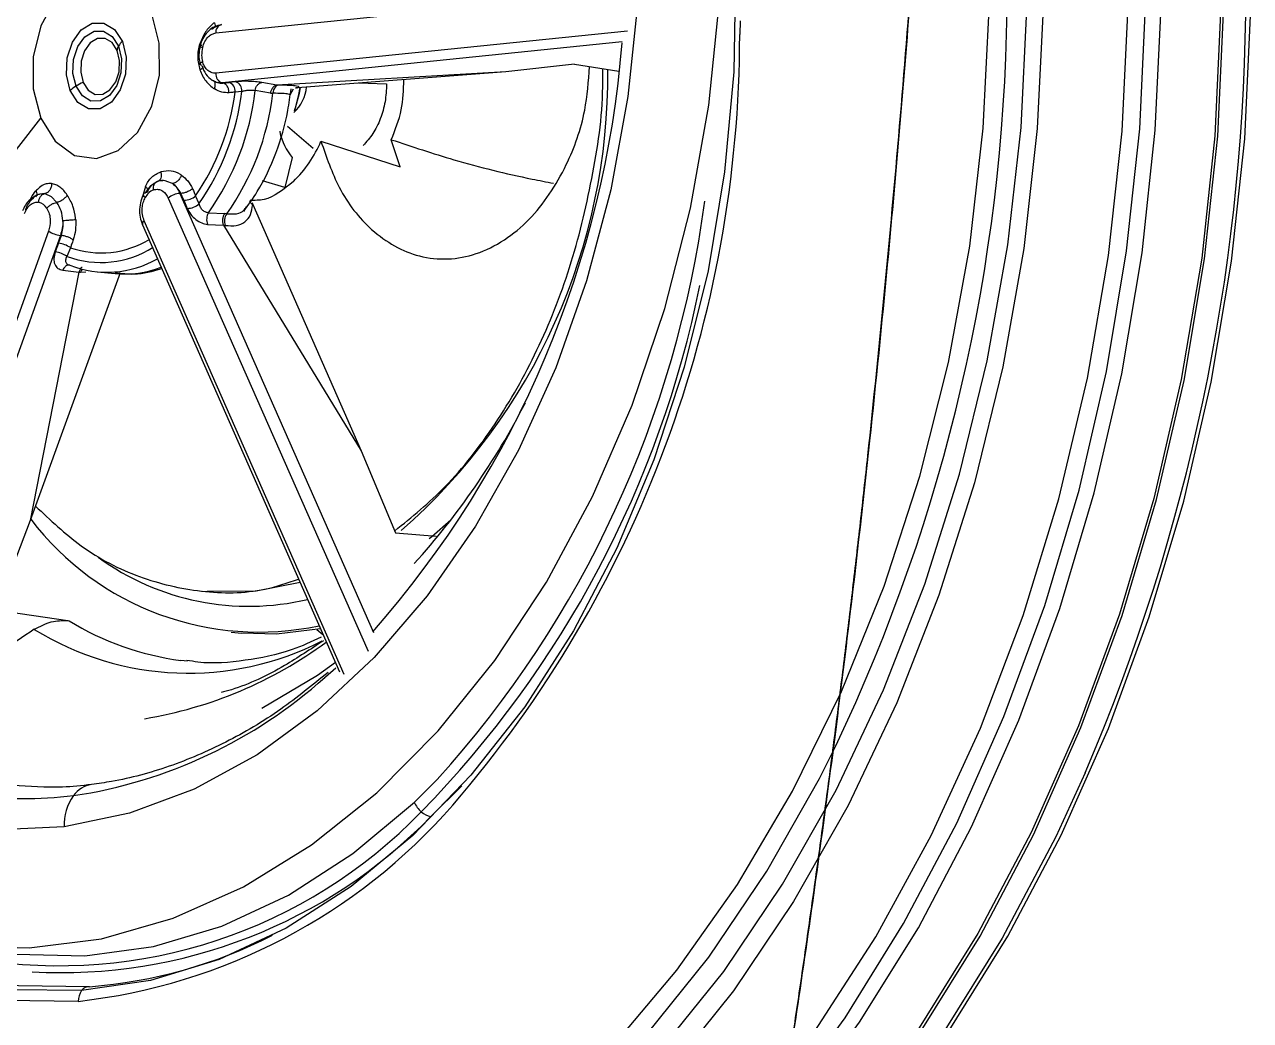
# Model space of a CAD drawing. Extents: x 0 to 84, y -21 to 126.
# Drawn here: x 70.385 to 71.965, y 35.523 to 36.806 of the extents above; entities that cross this region are included whole.
import ezdxf

# ---------------------------------------------------------------- set-up
doc = ezdxf.new("R2010")
doc.units = 0
doc.header["$MEASUREMENT"] = 0
doc.layers.add('1', color=4, linetype='Continuous')
doc.layers.add('DIM', color=3, linetype='Continuous')
doc.layers.add('GEOMETRY', color=3, linetype='Continuous', lineweight=25)

# ---------------------------------------------------------------- blocks, each defined once
blk = doc.blocks.new('3.5 MID JET')
at = {"layer": 'GEOMETRY'}
for p, q in [((-0.397, -0.7002), (-0.3799, -0.6967)), ((0.6909, -0.8598), (0.6435, -0.83)), ((-0.2312, -1.3551), (-0.4036, -0.8468)), ((-0.3519, -0.8388), (-0.1807, -1.3435)), ((-0.3368, -0.8421), (-0.1703, -1.3329)), ((-0.2951, -0.8958), (-0.2989, -0.838)), ((0.6776, -0.8848), (0.6427, -0.8625)), ((-0.2951, -0.8958), (-0.2659, -0.9798)), ((0.345, -0.9857), (0.3372, -0.9337)), ((-0.2659, -0.9798), (-0.1833, -1.2635)), ((-0.2659, -0.9798), (-0.1858, -1.237)), ((0.4889, -1.0568), (0.4933, -1.0478)), ((-0.2095, -1.1611), (-0.2163, -1.126)), ((0.5169, -1.1635), (0.5151, -1.1498)), ((0.4736, -1.2111), (0.4728, -1.2055)), ((0.566, -1.2101), (0.5669, -1.2189)), ((-0.1858, -1.237), (-0.1853, -1.2389)), ((-0.1851, -1.2392), (-0.1855, -1.238)), ((-0.1748, -1.2438), (-0.1836, -1.2415)), ((-0.1838, -1.261), (-0.1833, -1.2635)), ((-0.1833, -1.2635), (-0.1822, -1.2833)), ((-0.1714, -1.269), (-0.172, -1.2662)), ((-0.1714, -1.269), (-0.1702, -1.2892)), ((-0.1653, -1.3055), (-0.1625, -1.3138)), ((-0.1757, -1.3163), (-0.1728, -1.3245)), ((-0.1704, -1.3318), (-0.1703, -1.3329)), ((-0.1697, -1.3411), (-0.1698, -1.343)), ((-0.1694, -1.3378), (-0.1695, -1.3388)), ((0.5493, -1.3722), (0.5492, -1.3707)), ((0.5564, -1.4654), (0.5493, -1.3722)), ((-0.0299, -1.3835), (-0.0306, -1.3793)), ((-0.0278, -1.3858), (-0.0301, -1.3833)), ((-0.028, -1.3856), (-0.0207, -1.393)), ((-0.0103, -1.3974), (-0.0207, -1.393)), ((-0.0182, -1.3995), (-0.0044, -1.4001)), ((-0.0102, -1.3987), (-0.0084, -1.3996)), ((0.0975, -1.4062), (0.4342, -1.4481)), ((0.103, -1.4355), (0.1, -1.4126)), ((0.1082, -1.4564), (0.1059, -1.4496)), ((0.1084, -1.4586), (0.4342, -1.4481)), ((0.4342, -1.4481), (0.5564, -1.4654)), ((0.1084, -1.4586), (0.1082, -1.4564)), ((0.1107, -1.4792), (0.1084, -1.4586)), ((0.0802, -1.4761), (0.0922, -1.4779)), ((0.103, -1.4748), (0.1016, -1.4757)), ((0.0676, -1.4909), (0.0677, -1.4921)), ((0.0677, -1.4921), (0.793, -1.5799)), ((0.0779, -1.4922), (0.0899, -1.4939)), ((0.0197, -1.5238), (0.0214, -1.5149)), ((0.0214, -1.5149), (0.0273, -1.506)), ((0.0656, -1.5083), (0.8094, -1.5983)), ((0.0197, -1.5238), (0.0219, -1.5298)), ((0.0055, -1.5876), (-0.0738, -1.5503))]:
    blk.add_line(p, q, dxfattribs=at)
at = {"layer": 'GEOMETRY', "color": 4}
for p, q in [((-0.0195, -1.3541), (0.4765, -0.9846)), ((-0.0102, -1.3674), (0.5015, -0.9862)), ((0.2516, -1.0525), (0.345, -0.9857)), ((0.5376, -1.0094), (0.0252, -1.3911)), ((0.0309, -1.3922), (0.5356, -1.0162)), ((-0.0263, -1.2595), (0.2516, -1.0525)), ((0.0079, -1.2903), (0.2516, -1.0525)), ((-0.1163, -1.0851), (-0.1476, -1.1042)), ((-0.1255, -1.192), (-0.1163, -1.0851)), ((-0.1349, -1.2383), (-0.1143, -1.1999)), ((-0.0966, -1.2236), (-0.0572, -1.224)), ((-0.0572, -1.224), (-0.0589, -1.2541)), ((-0.1559, -1.2341), (-0.1594, -1.2337)), ((-0.0283, -1.261), (-0.0263, -1.2595)), ((-0.0073, -1.2894), (-0.0071, -1.2921)), ((-0.0033, -1.3127), (-0.0071, -1.2921)), ((0.0079, -1.2903), (0.0078, -1.288)), ((0.0116, -1.3106), (0.0079, -1.2903)), ((-0.0118, -1.3271), (-0.021, -1.3337)), ((-0.0119, -1.3472), (-0.0027, -1.3406)), ((-0.0197, -1.3529), (-0.0195, -1.3541)), ((-0.0296, -1.3663), (-0.0308, -1.374))]:
    blk.add_line(p, q, dxfattribs=at)
at = {"layer": 'GEOMETRY', "color": 4, "flags": 128}
for points in [[(1.5946, -0.9105), (1.5879, -0.8871), (1.5494, -0.7839), (1.4977, -0.6843), (1.4332, -0.5891), (1.3564, -0.499), (1.2679, -0.4147), (1.1682, -0.3368), (1.0583, -0.266), (0.9389, -0.2028), (0.8109, -0.1476), (0.6754, -0.1009), (0.5332, -0.063), (0.3857, -0.0343), (0.2337, -0.0149), (0.0786, -0.0049), (-0.0786, -0.0046), (-0.2365, -0.0138), (-0.3941, -0.0325), (-0.5501, -0.0606)], [(1.6356, -1.1613), (1.635, -1.1394), (1.6236, -1.0309), (1.5986, -0.9244), (1.56, -0.8209), (1.5081, -0.7209), (1.4434, -0.6254), (1.3664, -0.535), (1.2775, -0.4505), (1.1776, -0.3724), (1.0673, -0.3013), (0.9475, -0.2379), (0.8191, -0.1825), (0.6832, -0.1357), (0.5406, -0.0977), (0.3925, -0.0689), (0.2401, -0.0494), (0.0845, -0.0394), (-0.0732, -0.0391), (-0.2316, -0.0483), (-0.3897, -0.0671), (-0.5462, -0.0953)], [(-0.5451, -0.0989), (-0.3891, -0.0708), (-0.2315, -0.0521), (-0.0735, -0.0429), (0.0837, -0.0432), (0.2388, -0.0531), (0.3908, -0.0726), (0.5384, -0.1013), (0.6806, -0.1392), (0.8161, -0.1859), (0.9441, -0.2411), (1.0636, -0.3043), (1.1735, -0.3752), (1.2732, -0.453), (1.3617, -0.5373), (1.4386, -0.6274), (1.5031, -0.7227), (1.5548, -0.8223), (1.5932, -0.9256), (1.6182, -1.0317), (1.6229, -1.0628)], [(0.4482, -0.0508), (0.5368, -0.0693), (0.6794, -0.1073), (0.8154, -0.1541), (0.9438, -0.2095), (1.0636, -0.2729), (1.1738, -0.3439), (1.2738, -0.422), (1.3626, -0.5066), (1.4397, -0.597), (1.5044, -0.6925), (1.5562, -0.7924), (1.5948, -0.896), (1.6199, -1.0024), (1.6246, -1.0337)], [(1.4668, -0.7285), (1.4486, -0.7039), (1.3718, -0.6138), (1.2832, -0.5295), (1.1836, -0.4516), (1.0736, -0.3808), (0.9542, -0.3175), (0.8262, -0.2623), (0.6906, -0.2156), (0.5485, -0.1777), (0.4009, -0.149), (0.2489, -0.1296), (0.0937, -0.1197), (-0.0634, -0.1193), (-0.2214, -0.1285), (-0.3791, -0.1472), (-0.5351, -0.1753)], [(1.6195, -1.4359), (1.6327, -1.3414), (1.6352, -1.2324), (1.624, -1.1246), (1.5991, -1.0189), (1.5608, -0.916), (1.5092, -0.8167), (1.445, -0.7218), (1.3684, -0.632), (1.2801, -0.548), (1.1808, -0.4704), (1.0713, -0.3998), (0.9523, -0.3368), (0.8247, -0.2818), (0.6896, -0.2353), (0.548, -0.1975), (0.4009, -0.1689), (0.2495, -0.1495), (0.0948, -0.1396), (-0.0618, -0.1393), (-0.2192, -0.1485), (-0.3763, -0.1671), (-0.5318, -0.1951)], [(0.85, -0.316), (0.7141, -0.2665), (0.5711, -0.2261), (0.4222, -0.1951), (0.2685, -0.1739), (0.1114, -0.1626), (-0.0481, -0.1613), (-0.2085, -0.1699), (-0.3685, -0.1885), (-0.527, -0.2169)], [(-0.5002, -0.3233), (-0.3473, -0.296), (-0.1928, -0.2785), (-0.0381, -0.2709), (0.1156, -0.2732), (0.2668, -0.2854), (0.4144, -0.3073), (0.5571, -0.339), (0.6936, -0.3799), (0.8229, -0.4299), (0.9437, -0.4884)], [(0.9297, -0.5667), (0.8134, -0.5068), (0.6883, -0.4554), (0.5554, -0.413), (0.4161, -0.3801), (0.2715, -0.3569), (0.1231, -0.3435), (-0.028, -0.3403), (-0.1802, -0.347), (-0.3323, -0.3638), (-0.4829, -0.3905)], [(1.0601, -2.0831), (1.1428, -2.0053), (1.2249, -1.9135), (1.2952, -1.8177), (1.3531, -1.7187), (1.398, -1.6173), (1.4296, -1.5143), (1.4476, -1.4107), (1.4519, -1.3074), (1.4424, -1.2051), (1.4192, -1.1049), (1.3825, -1.0075), (1.3326, -0.9138), (1.2699, -0.8246), (1.1951, -0.7406), (1.1086, -0.6625), (1.0113, -0.5911), (0.904, -0.5269), (0.7876, -0.4705), (0.6631, -0.4224), (0.5315, -0.3829), (0.4858, -0.3716)], [(-0.4574, -0.7201), (-0.3312, -0.6935), (-0.2029, -0.6763), (-0.0741, -0.6686), (0.0537, -0.6707), (0.1791, -0.6824), (0.3006, -0.7036), (0.4168, -0.7341), (0.5262, -0.7735), (0.6276, -0.8214), (0.7199, -0.8771), (0.8018, -0.9401), (0.8726, -1.0096), (0.9313, -1.0848), (0.9773, -1.1648), (1.01, -1.2487)], [(0.9678, -1.6613), (0.9818, -1.604), (0.9929, -1.5104), (0.9895, -1.4176), (0.9714, -1.3267), (0.9391, -1.2385), (0.8928, -1.1543), (0.8332, -1.075), (0.7608, -1.0016), (0.6766, -0.9348), (0.5815, -0.8755), (0.4766, -0.8243), (0.3633, -0.782), (0.2427, -0.7488), (0.1164, -0.7254), (-0.0143, -0.7118), (-0.1477, -0.7084), (-0.2823, -0.7151), (-0.4165, -0.7318), (-0.5488, -0.7584)], [(-0.392, -0.8339), (-0.2699, -0.8192), (-0.1476, -0.8139), (-0.0266, -0.8182), (0.0917, -0.832), (0.2056, -0.8551), (0.3137, -0.8872), (0.4148, -0.9279), (0.5076, -0.9767), (0.5908, -1.033), (0.6634, -1.096), (0.7245, -1.1651), (0.7734, -1.2393), (0.8094, -1.3176)], [(-0.1869, -1.2337), (-0.179, -1.233), (-0.1594, -1.2337)], [(-0.1868, -1.2341), (-0.1777, -1.2334), (-0.1559, -1.2341)], [(1.01, -1.2487), (1.029, -1.3354), (1.0341, -1.424), (1.0253, -1.5135), (1.0027, -1.6027), (0.9664, -1.6907), (0.917, -1.7763), (0.8551, -1.8587), (0.7813, -1.9368), (0.6965, -2.0097), (0.6017, -2.0765), (0.498, -2.1366), (0.3867, -2.1891), (0.269, -2.2335), (0.1464, -2.2692), (0.0202, -2.2958), (-0.1081, -2.313)]]:
    blk.add_lwpolyline(points, dxfattribs=at)
at = {"layer": 'GEOMETRY', "flags": 128}
for points in [[(1.108, -0.6271), (1.0286, -0.5701), (0.9196, -0.5049), (0.8014, -0.4476), (0.6749, -0.3987), (0.5413, -0.3586), (0.4017, -0.3277), (0.2572, -0.3062), (0.1091, -0.2942), (-0.0412, -0.292), (-0.1927, -0.2995), (-0.3439, -0.3166), (-0.4935, -0.3433)], [(0.6245, -2.0056), (0.713, -1.9354), (0.7906, -1.8594), (0.8563, -1.7788), (0.9093, -1.6944), (0.9488, -1.6073), (0.9744, -1.5187), (0.9858, -1.4296), (0.9828, -1.3412), (0.9655, -1.2546), (0.9341, -1.1709), (0.8889, -1.091), (0.8306, -1.0161), (0.7599, -0.9471), (0.6776, -0.8848)], [(0.3421, -0.9418), (0.3389, -0.9392), (0.3128, -0.92)], [(0.525, -1.0241), (0.5463, -1.0429), (0.6041, -1.1033)], [(0.5468, -1.0333), (0.5459, -1.0325), (0.5314, -1.0221)], [(0.4869, -1.0525), (0.5064, -1.1062), (0.5151, -1.1498)], [(0.4347, -1.0914), (0.4583, -1.1441), (0.4728, -1.2055)], [(1.0028, -1.2397), (1.0221, -1.3291), (1.0266, -1.4205), (1.0163, -1.5127), (0.9912, -1.6046), (0.9516, -1.6949), (0.8981, -1.7826), (0.8314, -1.8665), (0.7522, -1.9456), (0.6616, -2.0189), (0.6023, -2.0597)], [(1.0245, -1.2497), (1.0441, -1.3407), (1.0487, -1.4336), (1.0382, -1.5274), (1.0126, -1.6208), (0.9724, -1.7127), (0.918, -1.8019), (0.8501, -1.8872), (0.7696, -1.9677), (0.6774, -2.0423), (0.5748, -2.11), (0.463, -2.1701), (0.3434, -2.2217), (0.2175, -2.2642), (0.087, -2.2971)], [(0.8094, -1.3176), (0.8321, -1.3992), (0.8411, -1.4829), (0.8365, -1.5678), (0.8182, -1.6527), (0.7864, -1.7366), (0.7416, -1.8185), (0.6843, -1.8972), (0.6153, -1.9718), (0.5354, -2.0415), (0.4456, -2.1052), (0.3471, -2.1622), (0.2411, -2.2118), (0.1289, -2.2533), (0.0685, -2.2716)], [(-0.0738, -1.5503), (-0.049, -1.5257), (-0.0369, -1.4975), (-0.0392, -1.469), (-0.0555, -1.4438), (-0.0838, -1.4249), (-0.1207, -1.4145), (-0.1618, -1.4139), (-0.2022, -1.4232), (-0.2369, -1.4412)], [(-0.2369, -1.4412), (-0.2617, -1.4659), (-0.2738, -1.4941), (-0.2715, -1.5225), (-0.2553, -1.5477), (-0.2269, -1.5667), (-0.19, -1.5771), (-0.1489, -1.5777), (-0.1085, -1.5684), (-0.0738, -1.5503)], [(-0.1937, -1.4701), (-0.1751, -1.4608), (-0.1535, -1.4569), (-0.1322, -1.4589), (-0.1144, -1.4664), (-0.1028, -1.4785), (-0.0993, -1.4932), (-0.1042, -1.5083), (-0.117, -1.5214)], [(-0.1868, -1.4736), (-0.1716, -1.466), (-0.154, -1.4628), (-0.1366, -1.4644), (-0.1221, -1.4706), (-0.1127, -1.4804), (-0.1098, -1.4924), (-0.1138, -1.5047), (-0.1242, -1.5154)], [(-0.131, -1.5076), (-0.1227, -1.499), (-0.1194, -1.4891), (-0.1218, -1.4796), (-0.1293, -1.4717), (-0.1409, -1.4668), (-0.1548, -1.4655), (-0.1689, -1.4681), (-0.181, -1.4741)], [(-0.117, -1.5214), (-0.1356, -1.5307), (-0.1572, -1.5347), (-0.1785, -1.5327), (-0.1963, -1.5251), (-0.2079, -1.5131), (-0.2114, -1.4984), (-0.2065, -1.4833), (-0.1937, -1.4701)], [(-0.1242, -1.5154), (-0.1394, -1.523), (-0.157, -1.5262), (-0.1744, -1.5246), (-0.1889, -1.5184), (-0.1984, -1.5086), (-0.2013, -1.4966), (-0.1972, -1.4843), (-0.1868, -1.4736)], [(-0.181, -1.4741), (-0.1893, -1.4827), (-0.1926, -1.4925), (-0.1903, -1.5021), (-0.1827, -1.51), (-0.1711, -1.5149), (-0.1572, -1.5162), (-0.1431, -1.5136), (-0.131, -1.5076)]]:
    blk.add_lwpolyline(points, dxfattribs=at)
at = {"layer": 'GEOMETRY'}
for centre, radius, start, end in [((-0.0106, -2.5654), 2.5562, 79.66, 102.1811), ((-0.0096, -2.587), 2.27, 77.395, 102.1525), ((-0.0417, -2.179), 1.5204, 62.0765, 102.8559), ((-0.0197, -2.0299), 1.3558, 58.5477, 91.4095), ((-0.032, -2.0688), 1.3821, 60.7809, 95.3429), ((0.3148, -1.4981), 0.7518, 19.287, 61.7799), ((0.6673, -0.8615), 0.0237, 329.9544, 4.1009), ((0.346, -1.4271), 0.6639, 9.6193, 58.7016), ((0.6598, -0.8589), 0.0315, 304.5278, 332.6579), ((0.3528, -1.429), 0.6488, 3.4939, 58.9171), ((0.4038, -1.4265), 0.6274, 17.3168, 39.8383), ((0.1453, -1.4547), 0.5459, 22.3068, 49.2142), ((0.1876, -1.5418), 0.6227, 21.3818, 54.7664), ((0.148, -1.2115), 0.3701, 320.2975, 25.0031), ((0.2122, -1.2898), 0.3779, 341.1691, 39.9908), ((0.1571, -1.2225), 0.3304, 336.9072, 26.0971), ((0.1973, -1.2526), 0.3711, 341.4551, 5.2186), ((1.0144, -1.2378), 0.0118, 189.3582, 247.9644), ((-0.1775, -1.2589), 0.00667, 198.8883, 239.256), ((1.0188, -1.2278), 0.0226, 247.1473, 284.5894), ((-0.1742, -1.2528), 0.0136, 240.2601, 279.5171), ((0.7807, -1.2828), 0.0347, 200.8771, 247.4169), ((-0.1637, -1.3175), 0.012, 97.7052, 174.2559), ((-0.1609, -1.3257), 0.012, 97.7052, 174.2553), ((0.7925, -1.2547), 0.0652, 247.3484, 285.0146), ((0.2954, -1.4877), 0.5026, 349.7138, 20.122), ((-0.1823, -1.3315), 0.0121, 277.3291, 353.1388), ((-0.2347, -1.3459), 0.00984, 208.1284, 291.2176), ((-0.0386, -1.4628), 0.1196, 353.5718, 44.516), ((0.0289, -1.3873), 0.00535, 226.1527, 291.9743), ((0.1098, -1.4435), 0.013, 243.5861, 263.0155), ((-0.1781, -1.4475), 0.0275, 235.3246, 251.4774), ((-0.1829, -1.4624), 0.0119, 250.6774, 278.9909), ((0.1144, -1.4894), 0.0367, 158.8341, 184.4563), ((0.1264, -1.4911), 0.0367, 158.8344, 184.4553), ((0.0333, -1.4959), 0.0346, 339.0981, 6.2826), ((-0.0772, -1.4682), 0.0667, 216.1879, 225.107), ((-0.0891, -1.4805), 0.0496, 224.8888, 235.7695), ((0.0478, -1.5286), 0.0155, 131.4709, 182.1751)]:
    blk.add_arc(centre, radius, start, end, dxfattribs=at)
at = {"layer": 'GEOMETRY', "color": 4}
for centre, radius, start, end in [((-0.1456, -2.1292), 1.3011, 61.4788, 98.3956), ((-0.1171, -1.6096), 0.7787, 54.0292, 103.4331), ((-0.0946, -1.798), 0.9678, 60.7613, 75.715), ((-0.1541, -1.3499), 0.1605, 57.1393, 79.743), ((-0.1826, -1.2746), 0.0495, 54.4725, 97.9238), ((-0.1352, -1.602), 0.3378, 67.7558, 96.2441), ((-0.1323, -1.6248), 0.3377, 67.5549, 96.4452), ((-0.001, -1.2752), 0.0155, 245.7863, 304.2534), ((-0.1322, -1.6268), 0.3229, 68.1065, 95.8936), ((-0.1333, -1.6198), 0.3074, 68.5582, 95.4418), ((-0.0342, -1.3524), 0.0229, 13.2476, 54.7297), ((-0.025, -1.3458), 0.0229, 13.2466, 54.73), ((0.0034, -1.348), 0.0237, 194.9818, 234.9549), ((-0.0296, -1.4304), 0.1308, 7.8255, 34.2835), ((-0.0327, -1.4619), 0.126, 352.7478, 45.3399), ((-0.027, -1.4525), 0.1309, 351.6051, 42.7125)]:
    blk.add_arc(centre, radius, start, end, dxfattribs=at)
for points, knots in [([(0.3427, -0.9874), (0.3202, -0.9698), (0.2727, -0.9327), (0.1811, -0.89), (0.0761, -0.8583), (-0.0378, -0.8408), (-0.1559, -0.8394), (-0.244, -0.8459), (-0.29, -0.8571), (-0.2975, -0.8589)], [0, 0, 0, 0, 0.14755, 0.311609, 0.475667, 0.639726, 0.803785, 0.967843, 1, 1, 1, 1]), ([(-0.1255, -1.192), (-0.1071, -1.1805), (-0.0665, -1.1553), (-0.023, -1.1008), (-0.0067, -1.0453), (-0.0124, -0.9986), (-0.0274, -0.9638), (-0.0524, -0.933), (-0.0954, -0.8999), (-0.1587, -0.8756), (-0.2336, -0.8664), (-0.2776, -0.8731), (-0.2964, -0.876)], [0, 0, 0, 0, 0.101882, 0.223584, 0.365122, 0.442631, 0.518643, 0.597034, 0.671658, 0.809321, 0.91851, 1, 1, 1, 1]), ([(-0.1476, -1.1042), (-0.1449, -1.076), (-0.1389, -1.0131), (-0.1377, -0.9411), (-0.1392, -0.8971), (-0.1395, -0.8877)], [0, 0, 0, 0, 0.390126, 0.8694, 1, 1, 1, 1]), ([(-0.1476, -1.1042), (-0.161, -1.102), (-0.1869, -1.0977), (-0.2138, -1.103), (-0.2267, -1.1056)], [0, 0, 0, 0, 0.517611, 1, 1, 1, 1]), ([(-0.067, -1.2151), (-0.0544, -1.2249), (-0.036, -1.239), (-0.0321, -1.2582), (-0.0309, -1.2641)], [0, 0, 0, 0, 0.688261, 1, 1, 1, 1]), ([(-0.1263, -1.2466), (-0.1261, -1.2465), (-0.1133, -1.2414), (-0.1049, -1.2324), (-0.0966, -1.2236)], [0, 0, 0, 0, 0.017137, 1, 1, 1, 1]), ([(-0.0152, -1.2688), (-0.0247, -1.2648), (-0.0506, -1.254), (-0.0973, -1.2438), (-0.1447, -1.2411), (-0.1731, -1.2437), (-0.1825, -1.2445)], [0, 0, 0, 0, 0.187966, 0.512866, 0.839561, 1, 1, 1, 1]), ([(-0.0306, -1.2647), (-0.0296, -1.2641), (-0.0278, -1.2629), (-0.0268, -1.2606), (-0.0263, -1.2595)], [0, 0, 0, 0, 0.506671, 1, 1, 1, 1]), ([(0.0078, -1.288), (0.007, -1.2831), (0.0055, -1.2733), (-0.002, -1.2638), (-0.0125, -1.2584), (-0.0217, -1.2591), (-0.0263, -1.2595)], [0, 0, 0, 0, 0.251892, 0.500433, 0.749846, 1, 1, 1, 1]), ([(-0.0073, -1.2894), (-0.0081, -1.2851), (-0.0095, -1.2766), (-0.0148, -1.2691), (-0.0199, -1.2673), (-0.0216, -1.2666)], [0, 0, 0, 0, 0.402316, 0.793687, 1, 1, 1, 1]), ([(-0.0033, -1.3127), (-0.0022, -1.313), (0.0002, -1.3136), (0.0043, -1.3134), (0.0083, -1.3125), (0.0105, -1.3112), (0.0116, -1.3106)], [0, 0, 0, 0, 0.2491881, 0.5000001, 0.750812, 1, 1, 1, 1]), ([(-0.0027, -1.3406), (-0.0004, -1.3387), (0.004, -1.3349), (0.0091, -1.3267), (0.012, -1.318), (0.0117, -1.3131), (0.0116, -1.3106)], [0, 0, 0, 0, 0.254058, 0.503802, 0.751539, 1, 1, 1, 1]), ([(-0.16, -1.3213), (-0.1614, -1.3218), (-0.1642, -1.3227), (-0.1677, -1.3253), (-0.1701, -1.3285), (-0.1703, -1.3307), (-0.1704, -1.3318)], [0, 0, 0, 0, 0.240868, 0.5, 0.759132, 1, 1, 1, 1]), ([(-0.1625, -1.3138), (-0.162, -1.3152), (-0.1612, -1.3177), (-0.1604, -1.3202), (-0.16, -1.3213)], [0, 0, 0, 0, 0.56002, 1, 1, 1, 1]), ([(-0.16, -1.3213), (-0.1593, -1.3244), (-0.1579, -1.3307), (-0.1597, -1.3374), (-0.1606, -1.3408)], [0, 0, 0, 0, 0.500266, 1, 1, 1, 1]), ([(-0.0033, -1.3127), (-0.0032, -1.3132), (-0.0031, -1.3144), (-0.0033, -1.3163), (-0.0038, -1.3184), (-0.0047, -1.3204), (-0.006, -1.3224), (-0.0082, -1.3249), (-0.0103, -1.3262), (-0.0118, -1.3271)], [0, 0, 0, 0, 0.115656, 0.23293, 0.352443, 0.474766, 0.600412, 0.729821, 1, 1, 1, 1]), ([(-0.1804, -1.3647), (-0.1759, -1.3613), (-0.1667, -1.3545), (-0.1626, -1.3454), (-0.1606, -1.3408)], [0, 0, 0, 0, 0.4954, 1, 1, 1, 1]), ([(-0.1606, -1.3408), (-0.162, -1.3407), (-0.1641, -1.3405), (-0.1666, -1.341), (-0.1683, -1.3417), (-0.1695, -1.3426), (-0.1707, -1.3441), (-0.1708, -1.3455), (-0.1708, -1.3464)], [0, 0, 0, 0, 0.239694, 0.368513, 0.5, 0.631487, 0.760306, 1, 1, 1, 1]), ([(-0.0427, -1.3574), (-0.0411, -1.3541), (-0.038, -1.3475), (-0.032, -1.3423), (-0.029, -1.3397)], [0, 0, 0, 0, 0.499734, 1, 1, 1, 1]), ([(-0.029, -1.3397), (-0.0275, -1.3386), (-0.0249, -1.3365), (-0.0221, -1.3346), (-0.021, -1.3337)], [0, 0, 0, 0, 0.559971, 1, 1, 1, 1]), ([(-0.029, -1.3397), (-0.0281, -1.3405), (-0.026, -1.3421), (-0.0231, -1.3456), (-0.0207, -1.3495), (-0.0201, -1.3518), (-0.0197, -1.3529)], [0, 0, 0, 0, 0.2408679, 0.5, 0.7591321, 1, 1, 1, 1]), ([(-0.0427, -1.3574), (-0.0429, -1.3579), (-0.0446, -1.3625), (-0.046, -1.3721), (-0.0427, -1.3801), (-0.041, -1.3843)], [0, 0, 0, 0, 0.062289, 0.507269, 1, 1, 1, 1]), ([(-0.0427, -1.3574), (-0.0413, -1.3577), (-0.0391, -1.3581), (-0.0363, -1.3593), (-0.0343, -1.3605), (-0.0325, -1.3619), (-0.0307, -1.3638), (-0.0301, -1.3653), (-0.0296, -1.3663)], [0, 0, 0, 0, 0.239694, 0.368513, 0.5, 0.631487, 0.760306, 1, 1, 1, 1]), ([(-0.0197, -1.3529), (-0.0219, -1.3549), (-0.0263, -1.3588), (-0.0285, -1.3637), (-0.0296, -1.3663)], [0, 0, 0, 0, 0.497544, 1, 1, 1, 1]), ([(-0.0296, -1.3663), (-0.0285, -1.364), (-0.0261, -1.3596), (-0.0217, -1.356), (-0.0195, -1.3541)], [0, 0, 0, 0, 0.500163, 1, 1, 1, 1]), ([(-0.0119, -1.3472), (-0.0133, -1.3482), (-0.016, -1.3501), (-0.0186, -1.3521), (-0.0197, -1.3529)], [0, 0, 0, 0, 0.559996, 1, 1, 1, 1]), ([(0.0984, -1.4126), (0.0977, -1.4045), (0.0959, -1.3842), (0.0861, -1.3662), (0.0803, -1.3554)], [0, 0, 0, 0, 0.403553, 1, 1, 1, 1]), ([(-0.0163, -1.3884), (-0.0171, -1.3865), (-0.0189, -1.3826), (-0.0177, -1.3749), (-0.0131, -1.3703), (-0.0102, -1.3674)], [0, 0, 0, 0, 0.2815495, 0.5639712, 1, 1, 1, 1])]:
    blk.add_open_spline(points, degree=3, knots=knots, dxfattribs=at)
at = {"layer": 'GEOMETRY'}
for points, knots in [([(0.5395, -1.0304), (0.56, -1.0464), (0.6036, -1.0803), (0.6582, -1.1384), (0.705, -1.2027), (0.7331, -1.2557), (0.7452, -1.2872), (0.7483, -1.2953)], [0, 0, 0, 0, 0.2081032, 0.4430408, 0.6791165, 0.9169209, 1, 1, 1, 1]), ([(0.4974, -1.0491), (0.5058, -1.06), (0.5275, -1.0886), (0.5493, -1.1382), (0.5635, -1.1814), (0.5647, -1.2065), (0.565, -1.2114)], [0, 0, 0, 0, 0.2154602, 0.5615699, 0.9151795, 1, 1, 1, 1]), ([(0.501, -1.0453), (0.5155, -1.0591), (0.5493, -1.0911), (0.5801, -1.1298), (0.5935, -1.155), (0.5957, -1.1591)], [0, 0, 0, 0, 0.385574, 0.899847, 1, 1, 1, 1]), ([(0.4147, -1.4457), (0.4281, -1.423), (0.4569, -1.374), (0.4767, -1.2947), (0.4768, -1.2125), (0.4616, -1.1444), (0.4388, -1.1071), (0.431, -1.0942)], [0, 0, 0, 0, 0.1963482, 0.4240435, 0.6517388, 0.8794341, 1, 1, 1, 1]), ([(-0.1858, -1.237), (-0.1865, -1.2359), (-0.1878, -1.2337), (-0.1879, -1.2377), (-0.1867, -1.2465), (-0.1848, -1.2562), (-0.1838, -1.261)], [0, 0, 0, 0, 0.253043, 0.503165, 0.751803, 1, 1, 1, 1]), ([(-0.1749, -1.2438), (-0.1751, -1.2444), (-0.1756, -1.2456), (-0.1746, -1.2533), (-0.1728, -1.2619), (-0.172, -1.2662)], [0, 0, 0, 0, 0.324618, 0.65764, 1, 1, 1, 1]), ([(-0.1822, -1.2833), (-0.182, -1.2858), (-0.1815, -1.2908), (-0.1799, -1.3001), (-0.1779, -1.3093), (-0.1764, -1.3139), (-0.1757, -1.3163)], [0, 0, 0, 0, 0.24729, 0.494836, 0.744809, 1, 1, 1, 1]), ([(-0.1702, -1.2892), (-0.1715, -1.2892), (-0.1742, -1.2892), (-0.1779, -1.288), (-0.1809, -1.2859), (-0.1817, -1.2842), (-0.1822, -1.2833)], [0, 0, 0, 0, 0.242364, 0.5, 0.757636, 1, 1, 1, 1]), ([(-0.1653, -1.3055), (-0.166, -1.3044), (-0.167, -1.3026), (-0.1682, -1.2996), (-0.1689, -1.2973), (-0.1695, -1.2951), (-0.1699, -1.2929), (-0.1701, -1.2909), (-0.1702, -1.2898), (-0.1702, -1.2892)], [0, 0, 0, 0, 0.27029, 0.399726, 0.525381, 0.647695, 0.767179, 0.884407, 1, 1, 1, 1]), ([(0.7483, -1.2953), (0.7525, -1.3072), (0.7637, -1.3395), (0.7687, -1.3728), (0.7719, -1.3938)], [0, 0, 0, 0, 0.368583, 1, 1, 1, 1]), ([(-0.1704, -1.3318), (-0.1708, -1.3304), (-0.1717, -1.328), (-0.1725, -1.3256), (-0.1728, -1.3245)], [0, 0, 0, 0, 0.559996, 1, 1, 1, 1]), ([(-0.1708, -1.3464), (-0.1701, -1.3438), (-0.1688, -1.3387), (-0.1698, -1.3341), (-0.1704, -1.3318)], [0, 0, 0, 0, 0.502456, 1, 1, 1, 1]), ([(-0.1703, -1.3329), (-0.1698, -1.3352), (-0.1687, -1.3396), (-0.1701, -1.3441), (-0.1708, -1.3464)], [0, 0, 0, 0, 0.499837, 1, 1, 1, 1]), ([(-0.2347, -1.3611), (-0.2367, -1.3595), (-0.2407, -1.3562), (-0.2427, -1.3519), (-0.2436, -1.3498)], [0, 0, 0, 0, 0.500163, 1, 1, 1, 1]), ([(-0.2435, -1.3598), (-0.2424, -1.3591), (-0.2405, -1.3579), (-0.2389, -1.3578), (-0.2382, -1.3578)], [0, 0, 0, 0, 0.555697, 1, 1, 1, 1]), ([(-0.242, -1.3528), (-0.2407, -1.3554), (-0.238, -1.3605), (-0.2303, -1.3663), (-0.2208, -1.3703), (-0.2137, -1.3709), (-0.2101, -1.3712)], [0, 0, 0, 0, 0.257371, 0.507732, 0.75431, 1, 1, 1, 1]), ([(-0.209, -1.3677), (-0.2119, -1.3674), (-0.2177, -1.3669), (-0.2244, -1.3637), (-0.229, -1.3596), (-0.2305, -1.3566), (-0.2312, -1.3551)], [0, 0, 0, 0, 0.279969, 0.561465, 0.781437, 1, 1, 1, 1]), ([(-0.1807, -1.3435), (-0.1804, -1.3455), (-0.1796, -1.3496), (-0.1821, -1.3555), (-0.1862, -1.3603), (-0.1899, -1.3626), (-0.1917, -1.3637)], [0, 0, 0, 0, 0.279487, 0.558972, 0.778217, 1, 1, 1, 1]), ([(-0.1862, -1.3634), (-0.1827, -1.361), (-0.1757, -1.3562), (-0.1725, -1.3496), (-0.1709, -1.3464)], [0, 0, 0, 0, 0.502005, 1, 1, 1, 1]), ([(-0.2438, -1.36), (-0.2433, -1.3604), (-0.2392, -1.3636), (-0.2295, -1.3693), (-0.2186, -1.3712), (-0.2129, -1.3722)], [0, 0, 0, 0, 0.0622899, 0.5072698, 1, 1, 1, 1]), ([(-0.2129, -1.3722), (-0.21, -1.3723), (-0.2043, -1.3725), (-0.1929, -1.3708), (-0.1854, -1.3672), (-0.1804, -1.3647)], [0, 0, 0, 0, 0.252047, 0.501713, 1, 1, 1, 1]), ([(-0.2113, -1.3692), (-0.2111, -1.3698), (-0.2108, -1.3711), (-0.2102, -1.3713), (-0.2096, -1.3703), (-0.2092, -1.3686), (-0.209, -1.3677)], [0, 0, 0, 0, 0.25, 0.5, 0.75, 1, 1, 1, 1]), ([(-0.2105, -1.3712), (-0.2066, -1.371), (-0.1984, -1.3708), (-0.191, -1.3675), (-0.1871, -1.3657)], [0, 0, 0, 0, 0.473018, 1, 1, 1, 1]), ([(-0.209, -1.3677), (-0.2056, -1.3675), (-0.1995, -1.3672), (-0.1941, -1.3648), (-0.1917, -1.3637)], [0, 0, 0, 0, 0.5593445, 1, 1, 1, 1]), ([(-0.1862, -1.3634), (-0.1863, -1.3641), (-0.1865, -1.3655), (-0.1878, -1.3662), (-0.1895, -1.3657), (-0.191, -1.3644), (-0.1917, -1.3637)], [0, 0, 0, 0, 0.25, 0.5, 0.75, 1, 1, 1, 1]), ([(-0.1804, -1.3647), (-0.1812, -1.3638), (-0.1826, -1.3623), (-0.1836, -1.3618), (-0.184, -1.3616)], [0, 0, 0, 0, 0.597718, 1, 1, 1, 1]), ([(-0.0308, -1.374), (-0.0309, -1.3747), (-0.0317, -1.3788), (-0.0296, -1.3826), (-0.028, -1.3856)], [0, 0, 0, 0, 0.1795969, 1, 1, 1, 1]), ([(0.5698, -1.4118), (0.5645, -1.4055), (0.5538, -1.3928), (0.5508, -1.3791), (0.5493, -1.3722)], [0, 0, 0, 0, 0.499405, 1, 1, 1, 1]), ([(-0.041, -1.3843), (-0.0397, -1.3837), (-0.0369, -1.3825), (-0.0328, -1.3823), (-0.0295, -1.3833), (-0.0285, -1.3849), (-0.028, -1.3856)], [0, 0, 0, 0, 0.240496, 0.499966, 0.759455, 1, 1, 1, 1]), ([(-0.0182, -1.3995), (-0.0207, -1.3989), (-0.0256, -1.3976), (-0.0319, -1.3942), (-0.0372, -1.3898), (-0.0397, -1.3861), (-0.041, -1.3843)], [0, 0, 0, 0, 0.251184, 0.500061, 0.748907, 1, 1, 1, 1]), ([(-0.0163, -1.3884), (-0.0175, -1.3888), (-0.02, -1.3895), (-0.0235, -1.3893), (-0.0264, -1.388), (-0.0275, -1.3864), (-0.028, -1.3856)], [0, 0, 0, 0, 0.25, 0.5, 0.75, 1, 1, 1, 1]), ([(-0.013, -1.3952), (-0.0169, -1.3941), (-0.0222, -1.3925), (-0.0251, -1.3889), (-0.0258, -1.388)], [0, 0, 0, 0, 0.7342321, 1, 1, 1, 1]), ([(-0.0163, -1.3884), (-0.0146, -1.3904), (-0.0117, -1.3939), (-0.0065, -1.3957), (-0.0042, -1.3965)], [0, 0, 0, 0, 0.559115, 1, 1, 1, 1]), ([(-0.0182, -1.3995), (-0.0176, -1.3985), (-0.0162, -1.3964), (-0.0139, -1.395), (-0.0117, -1.3952), (-0.0108, -1.3967), (-0.0103, -1.3974)], [0, 0, 0, 0, 0.2405544, 0.5000272, 0.7594848, 1, 1, 1, 1]), ([(-0.0087, -1.3995), (-0.0054, -1.4001), (0.0012, -1.4015), (0.0119, -1.4005), (0.0222, -1.3977), (0.0278, -1.3941), (0.0307, -1.3924)], [0, 0, 0, 0, 0.250991, 0.499013, 0.747357, 1, 1, 1, 1]), ([(0.0252, -1.3911), (0.0228, -1.3926), (0.0181, -1.3955), (0.01, -1.3975), (0.0023, -1.3978), (-0.002, -1.3969), (-0.0042, -1.3965)], [0, 0, 0, 0, 0.279241, 0.558489, 0.777524, 1, 1, 1, 1]), ([(0.5698, -1.4118), (0.5954, -1.436), (0.6466, -1.4843), (0.7102, -1.5211), (0.742, -1.5395)], [0, 0, 0, 0, 0.500491, 1, 1, 1, 1]), ([(0.1018, -1.4557), (0.1019, -1.4558), (0.1024, -1.4566), (0.1047, -1.4578), (0.1071, -1.4583), (0.1084, -1.4586)], [0, 0, 0, 0, 0.0248115, 0.5124058, 1, 1, 1, 1]), ([(0.0437, -1.4774), (0.043, -1.4777), (0.0373, -1.4794), (0.0264, -1.4845), (0.0189, -1.4915), (0.015, -1.4952)], [0, 0, 0, 0, 0.0584, 0.507268, 1, 1, 1, 1]), ([(0.0437, -1.4774), (0.048, -1.4764), (0.0566, -1.4742), (0.0652, -1.4746), (0.0695, -1.4748)], [0, 0, 0, 0, 0.499734, 1, 1, 1, 1]), ([(0.0437, -1.4774), (0.044, -1.4785), (0.0446, -1.4801), (0.0454, -1.4828), (0.0461, -1.4851), (0.0469, -1.4874), (0.0478, -1.4903), (0.0483, -1.492), (0.0486, -1.4932)], [0, 0, 0, 0, 0.239694, 0.368513, 0.5, 0.631487, 0.760306, 1, 1, 1, 1]), ([(0.0695, -1.4748), (0.0691, -1.4759), (0.0683, -1.4782), (0.0675, -1.4827), (0.0672, -1.4873), (0.0674, -1.4897), (0.0676, -1.4909)], [0, 0, 0, 0, 0.240868, 0.5, 0.759132, 1, 1, 1, 1]), ([(0.0695, -1.4748), (0.0715, -1.4751), (0.0751, -1.4755), (0.0786, -1.4759), (0.0802, -1.4761)], [0, 0, 0, 0, 0.559971, 1, 1, 1, 1]), ([(0.0899, -1.4939), (0.0929, -1.4941), (0.0988, -1.4944), (0.1059, -1.4913), (0.1105, -1.4861), (0.1106, -1.4815), (0.1107, -1.4792)], [0, 0, 0, 0, 0.255068, 0.505102, 0.752739, 1, 1, 1, 1]), ([(0.1025, -1.4716), (0.1025, -1.4722), (0.1026, -1.4733), (0.1021, -1.4749), (0.1013, -1.4762), (0.1001, -1.4773), (0.0985, -1.478), (0.096, -1.4786), (0.0938, -1.4781), (0.0922, -1.4779)], [0, 0, 0, 0, 0.115625, 0.232876, 0.352376, 0.474696, 0.600347, 0.72977, 1, 1, 1, 1]), ([(0.1025, -1.4716), (0.1025, -1.4722), (0.1024, -1.4733), (0.103, -1.4748), (0.1041, -1.4762), (0.1051, -1.477), (0.1057, -1.4774)], [0, 0, 0, 0, 0.248997, 0.498404, 0.749054, 1, 1, 1, 1]), ([(0.1057, -1.4774), (0.1064, -1.4778), (0.1078, -1.4787), (0.1097, -1.4791), (0.1107, -1.4792)], [0, 0, 0, 0, 0.500899, 1, 1, 1, 1]), ([(0.015, -1.4952), (0.0134, -1.4971), (0.0102, -1.5009), (0.007, -1.5068), (0.0051, -1.5127), (0.0052, -1.5163), (0.0052, -1.5181)], [0, 0, 0, 0, 0.25044, 0.499721, 0.749135, 1, 1, 1, 1]), ([(0.015, -1.4952), (0.0161, -1.4956), (0.0185, -1.4965), (0.0223, -1.4993), (0.0255, -1.5027), (0.0267, -1.505), (0.0273, -1.5061)], [0, 0, 0, 0, 0.240496, 0.499967, 0.759456, 1, 1, 1, 1]), ([(0.0486, -1.4932), (0.0445, -1.4948), (0.0361, -1.4978), (0.0302, -1.5033), (0.0273, -1.5061)], [0, 0, 0, 0, 0.497296, 1, 1, 1, 1]), ([(0.0676, -1.4909), (0.0644, -1.4908), (0.0581, -1.4905), (0.0518, -1.4923), (0.0486, -1.4932)], [0, 0, 0, 0, 0.497544, 1, 1, 1, 1]), ([(0.0486, -1.4932), (0.0518, -1.4926), (0.0582, -1.4914), (0.0645, -1.4919), (0.0677, -1.4921)], [0, 0, 0, 0, 0.500163, 1, 1, 1, 1]), ([(0.0779, -1.4922), (0.0759, -1.492), (0.0725, -1.4915), (0.0691, -1.4911), (0.0676, -1.4909)], [0, 0, 0, 0, 0.559996, 1, 1, 1, 1]), ([(0.0376, -1.517), (0.0365, -1.5164), (0.0343, -1.5153), (0.0312, -1.5125), (0.0287, -1.5093), (0.0277, -1.5071), (0.0273, -1.506)], [0, 0, 0, 0, 0.25, 0.5, 0.75, 1, 1, 1, 1]), ([(0.0376, -1.517), (0.0396, -1.5153), (0.0436, -1.512), (0.0535, -1.5082), (0.061, -1.5082), (0.0656, -1.5083)], [0, 0, 0, 0, 0.280872, 0.563481, 1, 1, 1, 1]), ([(0.0052, -1.5181), (0.0066, -1.5179), (0.0096, -1.5174), (0.0141, -1.5184), (0.0178, -1.5206), (0.0191, -1.5228), (0.0197, -1.5238)], [0, 0, 0, 0, 0.2405537, 0.5000266, 0.7594846, 1, 1, 1, 1]), ([(0.0052, -1.5181), (0.0053, -1.5188), (0.0055, -1.5205), (0.0061, -1.5224), (0.0072, -1.5251), (0.0095, -1.5289), (0.0135, -1.5325), (0.0171, -1.5347), (0.0183, -1.5354), (0.0187, -1.5356), (0.0189, -1.5357)], [0, 0, 0, 0, 0.088151, 0.245551, 0.275567, 0.493536, 0.84661, 0.948841, 0.980855, 1, 1, 1, 1]), ([(0.0219, -1.5298), (0.0221, -1.5304), (0.0231, -1.5337), (0.0267, -1.536), (0.0296, -1.5379)], [0, 0, 0, 0, 0.190641, 1, 1, 1, 1]), ([(0.0506, -1.5436), (0.0479, -1.543), (0.0424, -1.5419), (0.0368, -1.5382), (0.0333, -1.5339), (0.0326, -1.5308), (0.0323, -1.5292)], [0, 0, 0, 0, 0.279483, 0.558942, 0.778157, 1, 1, 1, 1]), ([(0.0189, -1.5357), (0.0189, -1.5356), (0.019, -1.5356), (0.0191, -1.5355), (0.0192, -1.5355)], [0, 0, 0, 0, 0.558215, 1, 1, 1, 1]), ([(0.0338, -1.5407), (0.0322, -1.5404), (0.0265, -1.5394), (0.022, -1.5372), (0.0189, -1.5357)], [0, 0, 0, 0, 0.292145, 1, 1, 1, 1]), ([(0.0192, -1.5355), (0.0202, -1.5348), (0.0224, -1.5336), (0.025, -1.5333), (0.026, -1.5339), (0.0263, -1.5341)], [0, 0, 0, 0, 0.427109, 0.885231, 1, 1, 1, 1]), ([(0.0237, -1.5326), (0.0245, -1.534), (0.026, -1.5364), (0.0285, -1.5382), (0.0296, -1.539)], [0, 0, 0, 0, 0.565979, 1, 1, 1, 1]), ([(0.0458, -1.5434), (0.0428, -1.5429), (0.0368, -1.5418), (0.032, -1.5392), (0.0296, -1.5379)], [0, 0, 0, 0, 0.499837, 1, 1, 1, 1]), ([(0.0296, -1.539), (0.0305, -1.5398), (0.0334, -1.5423), (0.0397, -1.5452), (0.0451, -1.5462), (0.0478, -1.5467)], [0, 0, 0, 0, 0.203819, 0.605375, 1, 1, 1, 1])]:
    blk.add_open_spline(points, degree=3, knots=knots, dxfattribs=at)
at = {"layer": 'GEOMETRY', "color": 4}
for points in [[(-0.2163, -1.126), (-0.2087, -1.1246), (-0.1935, -1.122), (-0.1706, -1.1233), (-0.1492, -1.1282), (-0.1379, -1.1346), (-0.1322, -1.1378)], [(-0.0071, -1.2921), (-0.0059, -1.2925), (-0.0036, -1.2933), (0.0006, -1.2933), (0.0047, -1.2924), (0.0068, -1.291), (0.0079, -1.2903)]]:
    blk.add_open_spline(points, degree=3, dxfattribs=at)
at = {"layer": 'GEOMETRY'}
for points in [[(-0.1714, -1.269), (-0.1728, -1.269), (-0.1755, -1.2691), (-0.1791, -1.268), (-0.182, -1.2662), (-0.1829, -1.2644), (-0.1833, -1.2635)], [(-0.0041, -1.3965), (-0.0047, -1.3973), (-0.006, -1.3989), (-0.0078, -1.3998), (-0.0094, -1.3994), (-0.01, -1.3981), (-0.0103, -1.3974)], [(0.0323, -1.5292), (0.031, -1.5293), (0.0282, -1.5295), (0.0245, -1.5284), (0.0213, -1.5265), (0.0202, -1.5247), (0.0197, -1.5238)]]:
    blk.add_open_spline(points, degree=3, dxfattribs=at)
blk = doc.blocks.new('PRODIGY')
at = {"layer": '1', "color": 3, "linetype": 'Continuous', "lineweight": 25}
for points, knots in [([(71.2086, 34.5744), (71.2142, 34.6014), (71.2254, 34.6555), (71.2417, 34.7369), (71.2577, 34.8187), (71.2734, 34.9008), (71.2886, 34.9833), (71.3035, 35.0662), (71.3181, 35.1493), (71.3322, 35.2327), (71.346, 35.3165), (71.3594, 35.4004), (71.3724, 35.4847), (71.3851, 35.5691), (71.3973, 35.6538), (71.4091, 35.7386), (71.4206, 35.8236), (71.4316, 35.9088), (71.4423, 35.994), (71.4525, 36.0794), (71.4624, 36.1649), (71.4764, 36.2925), (71.4938, 36.4625), (71.5131, 36.6753), (71.5301, 36.8887), (71.5437, 37.0877), (71.5546, 37.2723), (71.5633, 37.4425), (71.5707, 37.613), (71.5769, 37.7835), (71.58, 37.8971), (71.5815, 37.9539)], [0, 0, 0, 0, 0.024294, 0.048681, 0.073158, 0.09772, 0.122363, 0.147082, 0.171874, 0.196732, 0.221654, 0.246633, 0.271665, 0.296746, 0.321869, 0.347031, 0.372226, 0.397448, 0.422692, 0.447952, 0.473224, 0.4985, 0.561033, 0.623821, 0.686743, 0.749672, 0.799583, 0.849672, 0.89984, 0.949986, 1, 1, 1, 1]), ([(71.5815, 37.9541), (71.5807, 37.9215), (71.5789, 37.8563), (71.5759, 37.7585), (71.5724, 37.6608), (71.5686, 37.5632), (71.5643, 37.4657), (71.5596, 37.3683), (71.5545, 37.271), (71.5489, 37.1738), (71.5429, 37.0766), (71.535, 36.9588), (71.5208, 36.7654), (71.5005, 36.5288), (71.4735, 36.2605), (71.4491, 36.0466), (71.425, 35.8548), (71.4033, 35.6946), (71.3802, 35.5344), (71.3555, 35.3744), (71.3293, 35.2145), (71.3016, 35.0546), (71.2723, 34.8948), (71.2415, 34.735), (71.2196, 34.6287), (71.2087, 34.5755)], [0, 0, 0, 0, 0.028766, 0.057507, 0.086224, 0.114917, 0.143588, 0.172237, 0.200867, 0.229478, 0.258071, 0.286649, 0.333564, 0.428983, 0.495906, 0.571256, 0.618735, 0.666235, 0.713764, 0.761331, 0.808943, 0.856609, 0.904336, 0.952131, 1, 1, 1, 1])]:
    blk.add_open_spline(points, degree=3, knots=knots, dxfattribs=at)
at = {"layer": 'DIM', "rotation": 257.1134953744158}
blk.add_blockref('3.5 MID JET', (71.9011, 36.2677), dxfattribs=at)

msp = doc.modelspace()

# ---------------------------------------------------------------- block references
at = {"layer": '1'}
msp.add_blockref('PRODIGY', (0, 0), dxfattribs=at)

doc.saveas('drawing.dxf')
